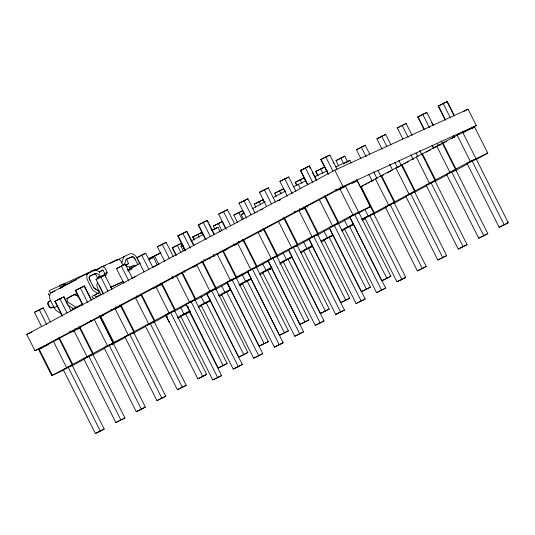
<?xml version="1.0" encoding="UTF-8"?>
<svg xmlns="http://www.w3.org/2000/svg" width="535" height="535" viewBox="0 0 535 535"><rect width="100%" height="100%" fill="white"/><g stroke="black" fill="none" stroke-linecap="round" stroke-linejoin="round"><path stroke-width="0.8" d="M103.817 275.946L104.746 273.619L107.127 272.355L105.315 268.757A3.484 2.715 65.4 0 0 101.389 266.938L93.464 271.158M105.268 277.003L107.127 272.355M257.395 212.181L257.683 211.74M63.324 370.314L51.721 375.623L38.587 349.509L94.307 319.602L103.797 315.035M227.114 249.33L217.21 254.098L100.165 316.693L113.3 342.808L230.344 280.213L247.805 271.987L235.828 278.568M51.721 375.623L107.441 345.717L124.909 337.498L112.21 344.46M104.472 348.392L92.488 354.972M222.761 251.323L339.805 188.728L357.266 180.502L370.401 206.617L358.423 213.197M145.346 326.597L133.362 333.178M186.227 304.803L173.527 311.765M169.622 321.662L169.1 322.137L165.723 315.423M177.5 317.462L190.059 310.768M227.368 282.888L214.669 289.85M197.937 306.568L210.502 299.867M370.401 206.617L352.939 214.843L235.895 277.438L222.339 250.26M221.851 294.905L219.176 296.524M356.745 180.977L357.266 180.502M267.941 261.227L255.957 267.808M262.725 273.111L260.057 274.729M288.378 250.333L277.117 256.532M475.802 159.711L487.78 153.13L474.645 127.016L457.184 135.235L361.105 186.468L360.583 186.936L373.718 213.05L361.68 219.276M259.522 273.753L272.081 267.052M283.162 262.217L279.778 264.21M308.822 239.433L296.123 246.394M303.606 251.316L300.931 252.935M300.396 251.958L312.962 245.257M349.964 217.518L338.695 223.717M344.747 229.401L342.079 231.013M373.718 213.05L470.318 161.349L487.78 153.13M474.124 127.484L474.645 127.016M405.757 196.847L393.78 203.427M426.201 185.946L414.217 192.526M467.343 164.031L454.643 170.993M277.926 200.939L280.173 199.742M105.749 265.413L105.288 265.661M99.757 272.984A3.638 1.719 -2.7 0 0 98.828 271.499L95.451 270.108A2.3 1.444 61.9 0 0 94.514 270.081L88.322 272.917L51.086 292.772A6.935 4.347 61.9 0 0 50.578 300.596L54.175 307.759A6.333 3.966 61.9 0 0 57.245 311.27L61.498 313.911M62.127 287.121L59.853 288.358L60.248 288.218M73.77 280.908L63.284 286.439M88.221 273.378L85.847 274.649L87.232 274.014M110.076 263.508L117.279 259.669A3.484 2.715 65.4 0 1 121.204 261.481L123.017 265.086M118.543 259.508L124.087 256.553M116.971 260.405L119.352 259.141L118.609 259.475A2.3 1.444 61.9 0 0 118.262 259.756M93.21 274.702L95.651 273.358A1.15 0.722 61.9 0 1 96.119 273.372L98.968 274.542A3.638 1.719 -2.7 0 1 99.176 276.789L97.31 277.792M93.344 274.85L96.119 273.372M99.336 271.94L102.941 270.021L105.134 274.395M99.396 271.974L102.967 270.075M100.861 276.675L104.425 274.776M41.563 326.45L34.434 312.273L39.262 309.698L43.261 307.866L50.39 322.043M62 315.55L54.871 301.379L59.86 298.717L63.993 296.825L71.128 310.995M82.818 305.398L75.308 290.478L84.436 285.924L91.565 300.102M103.148 293.635L96.019 279.457L100.841 276.883L104.847 275.05L111.975 289.228M123.96 283.483L116.456 268.563L125.284 264.156L132.412 278.327M144.022 271.84L136.893 257.663L141.721 255.088L145.721 253.256L152.849 267.433M164.833 261.689L157.33 246.762L166.164 242.362L173.293 256.532M185.277 250.788L177.774 235.868L186.896 231.314L194.024 245.491M205.34 239.145L198.211 224.967L203.2 222.306L207.333 220.42L214.461 234.591M226.118 229.007L218.614 214.087L227.442 209.68L234.571 223.857M246.555 218.113L239.051 203.193L247.879 198.786L255.008 212.957M266.617 206.47L259.488 192.292L264.317 189.718L268.316 187.885L275.445 202.063M287.429 196.318L279.925 181.392L288.76 176.991L295.888 191.162M307.498 184.669L300.369 170.498L305.358 167.836L309.491 165.944L316.62 180.121M327.935 173.775L320.806 159.597L325.795 156.936L329.928 155.05L337.057 169.22M38.433 310.44L43.261 307.866M63.993 296.825L54.871 301.379M79.447 288.586L84.436 285.924M100.707 277.257L104.847 275.05M120.455 266.731L125.284 264.156M145.721 253.256L136.893 257.663M166.164 242.362L157.33 246.762M182.616 233.594L186.896 231.314M203.059 222.694L207.333 220.42M227.442 209.68L218.614 214.087M243.05 201.361L247.879 198.786M264.183 190.092L268.316 187.885M288.76 176.991L279.925 181.392M305.217 168.224L309.491 165.944M329.928 155.05L320.806 159.597M125.792 265.159L128.647 263.635L126.474 259.314L131.236 257.141A4.033 2.528 61.9 0 1 135.342 259.689M75.809 293.809L68.52 297.694A3.457 2.688 65.4 0 0 67.236 300.336L67.417 301.272A2.922 1.826 71.6 0 0 67.791 301.907L67.898 302.041A2.882 1.806 61.9 0 0 68.554 302.583L75.642 306.976A2.882 1.806 61.9 0 0 76.712 307.304M54.175 307.759L57.847 305.799M127.404 270.041L140.217 263.207M153.077 267.233L157.35 264.952L153.572 257.449L149.298 259.722L148.763 258.652L160.868 252.68M158.019 254.359L160.868 252.841M127.939 271.111L132.212 268.837L131.67 267.761L135.95 265.808M176.002 255.349L172.25 247.886L181.378 243.338L182.502 245.572M194.192 239.974L192.687 236.992L201.815 232.437L202.939 234.678M214.896 228.953L213.398 225.971L222.226 221.564L225.977 229.027M237.587 222.533L233.835 215.07L242.663 210.67L244.167 213.652M255.777 207.159L254.272 204.176L259.1 201.601L263.1 199.769L264.604 202.752M276.214 196.258L274.709 193.275L279.537 190.701L283.543 188.868L285.041 191.858M296.651 185.364L295.153 182.382L300.142 179.72L304.275 177.827L305.773 180.81M317.843 175.955L315.59 171.481L324.712 166.927L326.591 170.658M338.615 165.823L335.993 160.6L344.821 156.193L347.824 162.165M360.931 158.654L356.43 149.7L361.259 147.125L365.258 145.299L369.765 154.247M382.124 149.252L376.867 138.806L381.696 136.231L385.702 134.399L390.951 144.845M402.935 139.1L397.304 127.905L406.139 123.498L412.144 135.435M424.128 129.691L417.748 117.011L422.737 114.35L426.87 112.457L433.25 125.136M445.314 120.288L438.185 106.111L443.174 103.449L447.307 101.556L454.436 115.734M181.378 243.338L172.25 247.886M201.815 232.437L192.687 236.992M218.086 223.77L222.226 221.564M242.663 210.67L233.835 215.07M263.1 199.769L254.272 204.176M283.543 188.868L274.709 193.275M299.286 180.489L304.275 177.827M321.147 168.826L324.712 166.927M344.821 156.193L335.993 160.6M360.43 147.874L365.258 145.299M381.562 136.606L385.702 134.399M406.139 123.498L397.304 127.905M426.87 112.457L417.748 117.011M447.307 101.556L438.185 106.111M183.211 250.815L180.97 246.361L183.104 245.224M190.935 241.044L203.755 234.21M212.301 230.304L217.999 227.261L220.239 231.715M96.909 296.678A2.882 1.806 61.9 0 1 95.778 296.664L94.916 295.995L94.822 295.099L99.711 292.424L92.033 296.377L92.441 297.594L94.514 298.931M48.578 344.473L34.949 350.713L26.75 334.415L334.77 170.183L468.078 109.187L476.277 125.484L463.009 132.553M131.717 278.621L135.99 276.341M260.839 210.034L262.524 209.132M279.123 200.358L280.808 199.461M463.658 111.541L468.078 109.187M34.949 350.713L342.962 186.481L476.277 125.484M72.058 331.947L75.622 330.048L74.867 328.557M236.437 244.321L234.37 245.425L233.621 243.927M337.986 190.172L341.551 188.273L340.802 186.782M115.226 308.956L116.603 308.22L115.854 306.722M153.344 288.626L156.788 286.787M193.53 267.199L196.378 265.681M217.531 254.399L218.955 253.643M352.445 183.264L356.029 181.358M360.583 187.17L363.532 185.598M365.004 184.809L366.482 184.027M367.953 183.237L369.431 182.455M370.902 181.666L372.373 180.883M381.221 176.169L383.428 174.985M387.113 173.026L391.533 170.665M401.116 165.556L402.587 164.773M404.059 163.984L405.537 163.202M407.008 162.413L408.486 161.63M412.164 159.664L413.642 158.882M426.168 152.201L430.588 149.84M443.114 143.159L446.799 141.2M451.219 138.839L454.168 137.268M373.57 180.302L372.186 181.037L368.809 174.323M434.219 147.961L437.784 146.062M471.977 128.634L473.408 127.865M63.324 369.725L72.158 365.318L104.205 429.037L99.376 431.611L95.377 433.444L63.324 369.725L72.158 365.318M83.768 358.824L92.889 354.27L124.936 417.989L115.814 422.543L83.768 358.824L87.9 356.932M104.205 347.924L113.326 343.376L145.373 407.095L140.384 409.757L136.251 411.649L104.205 347.924L113.326 343.376M124.909 336.91L133.737 332.502L165.79 396.221L156.956 400.628L124.909 336.91L128.908 335.077M145.346 326.009L154.18 321.602L186.227 385.32L177.393 389.727L145.346 326.009L149.352 324.177M165.79 315.108L174.617 310.708L206.664 374.426L197.836 378.834L165.79 315.108L169.12 313.584M186.227 304.214L195.054 299.807L227.101 363.526L222.272 366.101L218.273 367.933L186.227 304.214L195.054 299.807M206.664 293.314L215.786 288.76L247.839 352.485L242.85 355.14L238.71 357.032L206.664 293.314L215.786 288.76M227.101 282.42L236.229 277.866L268.276 341.584L259.147 346.138L227.101 282.42L230.552 280.842M247.504 271.539L256.332 267.132L288.385 330.851L279.551 335.258L247.504 271.539L251.503 269.707M267.941 260.639L276.776 256.232L308.822 319.95L303.994 322.525L299.995 324.357L267.941 260.639L276.776 256.232M288.385 249.738L297.213 245.338L329.259 309.056L320.432 313.463L288.385 249.738L291.715 248.213M308.822 238.844L317.65 234.437L349.696 298.155L344.868 300.73L340.869 302.563L308.822 238.844L317.65 234.437M329.259 227.943L338.381 223.389L370.434 287.114L361.306 291.662L329.259 227.943L332.703 226.365M349.696 217.049L358.824 212.495L390.871 276.214L385.882 278.875L381.749 280.768L349.696 217.049L358.824 212.495M88.616 356.551L92.889 354.27M129.604 334.709L133.737 332.502M150.041 323.809L154.18 321.602M171.855 312.179L174.617 310.708M231.24 280.527L236.229 277.866M252.199 269.339L256.332 267.132M292.384 247.912L297.213 245.338M333.392 226.051L338.381 223.389M71.784 365.993L84.028 359.293M152.368 323.046L167.883 314.654M194.68 300.489L209.024 292.739M317.275 235.119L329.527 228.412M218.38 295.668L230.679 289.321L227.301 282.607M239.085 284.647L251.122 278.421L247.745 271.706M279.959 262.852L291.996 256.626L288.619 249.912M320.839 241.058L332.877 234.832L329.5 228.117M341.276 230.157L353.314 223.931L349.903 217.237M180.703 316.232L189.537 311.831L221.584 375.55L216.755 378.125L212.756 379.95L180.703 316.232L189.537 311.831M201.147 305.338L210.268 300.784L242.315 364.502L237.326 367.164L233.193 369.056L201.147 305.338L210.268 300.784M221.584 294.437L230.705 289.883L262.759 353.608L257.77 356.263L253.63 358.156L221.584 294.437L230.705 289.883M242.288 283.416L251.116 279.016L283.169 342.734L274.335 347.135L242.288 283.416L245.625 281.891M262.725 272.522L271.559 268.115L303.606 331.834L294.778 336.241L262.725 272.522L266.731 270.69M283.169 261.622L291.996 257.215L324.043 320.94L319.214 323.514L315.215 325.34L283.169 261.622L291.996 257.215M303.606 250.728L312.433 246.321L344.48 310.039L335.652 314.446L303.606 250.728L306.943 249.196M360.002 288.619L365.218 298.991L356.089 303.546L324.043 239.827L333.171 235.273L359.252 287.141M344.48 228.926L353.608 224.379L385.655 288.097L376.533 292.652L344.48 228.926L347.931 227.355M364.883 218.046L373.718 213.646L405.764 277.364L400.936 279.939L396.93 281.764L364.883 218.046L373.718 213.646M385.32 207.152L394.155 202.745L426.201 266.463L421.373 269.038L417.374 270.87L385.32 207.152L394.155 202.745M405.764 196.251L414.592 191.844L446.638 255.57L441.81 258.144L437.811 259.97L405.764 196.251L414.592 191.844M426.201 185.357L435.029 180.95L467.075 244.669L458.248 249.076L426.201 185.357L430.2 183.525M446.638 174.457L455.766 169.903L487.813 233.621L482.824 236.283L478.685 238.175L446.638 174.457L455.766 169.903M467.075 163.556L476.204 159.009L508.25 222.727L503.261 225.389L499.128 227.281L467.075 163.556L476.204 159.009M246.294 281.591L251.116 279.016M267.42 270.322L271.559 268.115M308.294 248.528L312.433 246.321M333.171 235.273L324.043 239.827M348.619 227.034L353.608 224.379M430.889 183.157L435.029 180.95M188.447 312.888L190.594 311.745M198.472 307.545L201.407 305.806M239.613 285.623L242.288 284.011L239.386 285.336M269.754 269.56L271.9 268.409M321.368 242.034L324.31 240.295M362.516 220.119L365.184 218.501L361.981 219.965M373.343 214.321L386.718 207.045M434.654 181.626L446.906 174.925M95.377 433.444L104.205 429.037M115.814 422.543L124.936 417.989M136.251 411.649L145.373 407.095M156.956 400.628L165.79 396.221M177.393 389.727L186.227 385.32M197.836 378.834L206.664 374.426M218.273 367.933L227.101 363.526M238.71 357.032L247.839 352.485M259.147 346.138L268.276 341.584M279.551 335.258L288.385 330.851M299.995 324.357L308.822 319.95M320.432 313.463L329.259 309.056M340.869 302.563L349.696 298.155M361.306 291.662L370.434 287.114M381.749 280.768L390.871 276.214M212.756 379.95L221.584 375.55M233.193 369.056L242.315 364.502M253.63 358.156L262.759 353.608M274.335 347.135L283.169 342.734M294.778 336.241L303.606 331.834M315.215 325.34L324.043 320.94M335.652 314.446L344.48 310.039M356.089 303.546L365.218 298.991M376.533 292.652L385.655 288.097M396.93 281.764L405.764 277.364M417.374 270.87L426.201 266.463M437.811 259.97L446.638 255.57M458.248 249.076L467.075 244.669M478.685 238.175L487.813 233.621M499.128 227.281L508.25 222.727M243.285 218.822L241.171 214.615L244.1 213.064M252.145 208.777L265.307 201.775M273.352 197.495L285.784 190.881M293.1 186.989L305.706 180.803M343.303 163.884L349.89 160.38L351.294 163.182M100.179 267.981L97.53 269.393A2.3 1.792 65.4 0 1 98.213 269.225M53.821 306.809L51.975 307.725A2.3 2.254 55 0 1 48.919 306.669L47.882 304.616A2.3 2.254 55 0 1 48.872 301.553L50.497 300.75M50.578 300.596L49.447 301.151A2.3 2.254 55 0 0 48.458 304.214L49.494 306.267A2.3 2.254 55 0 0 52.55 307.324L53.681 306.762M62.742 286.7L61.017 287.603L62.996 286.753M102.747 266.684L105.629 265.353M314.694 176.65L327.42 170.765M335.659 166.953L349.89 160.38M300.369 170.498L304.502 168.605M259.488 192.292L263.487 190.46M376.867 138.806L380.873 136.973M239.051 203.193L242.388 201.662M356.43 149.7L359.767 148.175M60.187 285.623L49.581 290.478A2.3 1.083 17 0 0 50.063 292.157L51.086 292.772L54.837 291.053M61.706 284.928L88.984 272.449A2.3 1.083 17 0 1 90.435 272.342M101.389 266.938L117.279 259.669M61.632 286.339L66.226 284.232L65.283 284.085A2.3 0.662 -2.7 0 0 62.08 284.393L60.114 285.295A2.3 0.662 -2.7 0 0 60.689 286.192L61.632 286.339L61.679 287.355M74.425 280.608L76.398 279.705M198.211 224.967L202.344 223.075M315.59 171.481L319.723 169.588M95.651 273.358L89.873 276L89.171 276.856A2.929 1.832 61.9 0 0 89.78 279.838L93.384 287.001A2.882 1.806 61.9 0 0 94.775 288.599L99.202 291.341M177.774 235.868L181.907 233.976M295.153 182.382L298.597 180.803M116.456 268.563L119.786 267.032M104.445 274.709L97.517 277.879L95.35 273.559L90.589 275.739A4.033 2.528 61.9 0 0 90.101 280.387M125.183 265.22L128.647 263.635M96.019 279.457L100.018 277.625M213.398 225.971L217.397 224.138M75.308 290.478L78.759 288.9M129.416 267.4L130.854 266.738A6.333 3.966 61.9 0 1 131.884 266.504M148.763 258.652L153.037 256.7M154.461 256.044L157.31 254.74M211.586 230.197L217.999 227.261M34.434 312.273L37.771 310.748M128.112 269.821L130.961 268.516M180.97 246.361L182.395 245.712M110.645 287.195L123.284 281.41M110.498 287.442L123.137 281.657M82.377 304.094L71.944 309.37L75.957 307.572M342.239 187.959L345.001 186.695M441.248 144.423L438.493 145.68L437.369 143.447M26.75 334.415L32.053 331.994M301.847 209.546L303.847 208.63M398.12 167.261L400.127 166.345M259.635 231.949L261.635 231.033M157.477 286.419L161.483 284.593L160.734 283.095M139.04 296.403L137.04 297.32L136.291 295.828M117.272 307.913L119.272 306.996M76.311 329.734L79.066 328.47M38.587 349.509L42.211 347.85M177.801 318.151L180.703 316.827M241.171 214.615L244.174 213.251M97.317 296.363L96.868 296.55L100.754 294.431L97.912 288.773A6.333 3.966 61.9 0 1 97.838 282.085M125.959 265.989L129.637 267.119L133.228 265.474A6.333 3.966 61.9 0 1 136.017 265.634M99.737 291.622L94.802 288.566A2.882 1.806 61.9 0 1 93.404 286.967M97.591 293.347L94.481 291.421A6.333 3.966 61.9 0 1 92.522 289.636L92.274 289.308A6.333 3.966 61.9 0 1 91.411 287.904L87.814 280.741A6.935 4.347 61.9 0 1 88.322 272.917M68.259 305.398L73.93 308.916M462.32 131.403L463.069 132.894M462.775 132.446L475.909 158.561M447.013 101.704L454.141 115.881M443.174 103.449L450.303 117.626M458.181 133.295L458.93 134.787M472.064 160.901L504.117 224.62M457.184 135.235L470.318 161.349M438.479 105.963L445.234 119.392M453.486 135.803L454.235 137.294M453.192 135.95L453.941 137.441M442.86 142.872L455.994 168.986M441.128 140.805L455.472 169.461M431.451 122.301L432.955 125.284M422.737 114.35L429.491 127.778M451.627 171.795L483.673 235.514M436.747 146.135L449.881 172.25M418.042 116.864L424.422 129.544M432.3 145.212L433.798 148.195M432.006 145.359L433.504 148.342M422.423 153.772L435.557 179.887M421.901 154.24L435.035 180.355M419.647 150.355L421.894 154.836M402.133 125.33L408.138 137.268M416.016 152.936L417.895 156.668M431.029 182.783L463.076 246.501M416.304 157.036L429.438 183.151M410.813 154.762L413.067 159.243M401.986 164.673L415.12 190.788M401.457 165.141L414.592 191.256M398.829 160.513L401.457 165.73M381.696 136.231L386.952 146.677M394.83 162.339L397.458 167.562M410.592 193.677L442.639 257.395M395.867 167.93L409.001 194.044M389.627 164.171L392.63 170.137M381.542 175.567L394.676 201.682M381.02 176.042L394.155 202.156M378.018 170.665L381.02 176.63M361.259 147.125L366.134 156.829M373.637 171.748L377.014 178.463M390.149 204.577L422.202 268.296M375.43 178.83L388.564 204.945M361.105 186.468L374.239 212.582M356.45 179.319L360.202 186.782M340.822 158.026L343.818 163.991M369.712 215.471L401.758 279.196M364.75 209.125L368.127 215.839M345.396 185.933L358.53 212.047M333.011 161.904L333.76 163.402M334.77 170.183L342.962 186.481M325.795 156.936L332.924 171.113M354.685 214.388L386.738 278.106M339.805 188.728L352.939 214.843M321.1 159.45L328.604 174.37M336.107 189.296L336.856 190.788M335.813 189.437L336.562 190.935M320.579 168.819L322.832 173.3M349.469 226.272L381.522 289.99M344.346 220.005L347.723 226.72M315.884 171.334L318.138 175.808M325.481 196.365L338.615 222.48M324.498 195.783L325.247 197.275M324.959 196.833L338.093 222.948M309.197 166.091L310.32 168.331M312.199 172.063L314.072 175.788M314.827 177.279L316.325 180.268M305.358 167.836L312.861 182.756M334.248 225.282L366.294 289.007M319.362 199.622L332.496 225.737M300.663 170.351L307.792 184.522M300.142 179.72L302.014 183.451M329.032 237.165L361.078 300.884M323.902 230.906L327.286 237.62M298.216 184.267L300.329 188.467M295.447 182.234L296.945 185.217M306.782 205.507L307.531 206.998M305.044 207.259L318.178 233.374M304.515 207.734L317.65 233.849M303.766 206.831L304.515 208.322M284.754 178.817L292.257 193.744M299.767 208.663L300.516 210.155M313.65 236.269L345.697 299.988M298.925 210.522L312.059 236.637M309.056 239.011L312.44 245.725M294.939 211.238L295.688 212.729M294.798 211.251L295.547 212.743M279.537 190.701L281.042 193.683M308.434 248.153L340.481 311.872M303.465 241.8L306.843 248.521M284.6 218.16L297.734 244.274M284.078 218.628L297.213 244.742M283.329 217.725L284.078 219.223M264.317 189.718L271.446 203.895M293.213 247.163L325.26 310.888M278.488 221.416L291.622 247.531M259.1 201.601L260.605 204.584M287.997 259.047L320.044 322.765M283.028 252.701L286.406 259.415M264.163 229.054L277.297 255.168M263.641 229.528L276.776 255.643M262.886 228.626L263.641 230.117M243.88 200.618L251.009 214.789M272.77 258.064L304.816 321.782M258.051 232.317L271.185 258.432M268.557 261.555L271.559 267.527M238.663 212.495L242.415 219.959M267.553 269.948L299.607 333.666M262.966 264.343L265.969 270.315M243.726 239.954L256.86 266.069M243.204 240.422L256.339 266.537M242.449 239.526L243.198 241.017M223.443 211.512L230.572 225.69M238.449 241.352L239.198 242.85M252.333 268.965L284.379 332.683M237.607 243.218L250.741 269.332M218.226 223.396L221.978 230.859M247.116 280.842L279.163 344.567M242.148 274.495L245.532 281.209M223.289 250.855L236.423 276.969M207.413 221.309L208.162 222.801M208.917 224.292L214.167 234.738M203.2 222.306L210.329 236.483M232.09 279.758L264.136 343.477M217.21 254.098L230.344 280.213M198.505 224.82L206.008 239.74M213.512 254.667L214.261 256.158M213.218 254.807L213.967 256.305M227.041 282.727L230.418 289.442M201.521 232.585L202.27 234.076M197.676 234.33L199.18 237.313M209.312 257.455L210.061 258.947M226.572 291.776L258.619 355.501M221.818 286.265L224.82 292.23M192.981 236.845L194.486 239.827M203.949 259.368L204.698 260.866M202.885 261.735L216.02 287.85M201.902 261.154L202.651 262.645M202.364 262.203L215.498 288.318M186.601 231.461L193.73 245.639M182.763 233.207L190.266 248.126M211.653 290.652L243.699 354.377M196.766 264.992L209.901 291.107M178.068 235.721L185.197 249.892M182.93 246.675L184.99 250.768M206.597 293.621L209.974 300.342M181.084 243.485L181.833 244.976M177.239 245.231L180.99 252.687M206.135 302.676L238.182 366.395M201.006 296.417L204.383 303.131M172.544 247.738L176.296 255.202M184.18 270.87L184.929 272.362M182.448 272.629L195.583 298.744M181.92 273.104L195.054 299.219M181.171 272.201L181.92 273.693M162.158 244.187L169.287 258.365M177.172 274.034L177.921 275.525M191.055 301.64L223.102 365.358M176.329 275.893L189.464 302.007M187.812 306.287L188.561 307.786M172.344 276.608L173.093 278.1M186.16 304.522L189.537 311.236M171.902 276.762L172.651 278.253M185.531 313.657L217.584 377.382M180.569 307.311L183.946 314.025M154.454 255.616L158.935 264.524M162.005 283.53L175.139 309.645M161.483 283.998L174.617 310.113M141.721 255.088L148.85 269.265M170.611 312.534L202.665 376.259M155.892 286.787L169.027 312.901M166.994 316.439L167.749 317.937M139.943 263.936L137.06 258.204A6.935 4.347 61.9 0 0 130.346 253.684L124.153 256.519A2.3 1.444 61.9 0 0 123.585 257.235L122.615 260.612A3.638 1.538 -50.1 0 1 121.144 263.019M137.976 264.838L135.094 259.107A2.929 1.832 61.9 0 0 133.034 256.787L131.898 256.773L126.12 259.415A1.15 0.722 61.9 0 0 125.839 259.776L125.016 262.625A3.638 1.538 -50.1 0 1 123.545 265.032M141.568 294.424L154.702 320.539M141.046 294.899L154.18 321.013M140.29 293.996L141.046 295.487M121.284 265.989L128.788 280.908M150.174 323.434L182.221 387.153M135.455 297.687L148.59 323.802M121.131 305.325L134.265 331.439M120.609 305.793L133.743 331.907M119.853 304.897L120.602 306.388M100.841 276.883L107.976 291.06M129.737 334.335L161.784 398.053M98.707 275.993L99.43 277.438M115.012 308.588L128.146 334.703M111.026 309.297L111.775 310.795M100.694 316.225L113.828 342.34M99.443 315.77L113.032 342.928M84.142 286.071L90.896 299.5M80.297 287.817L87.807 302.736M109.194 345.269L141.24 408.987M94.307 319.602L107.441 345.717M75.602 290.331L82.731 304.509M90.616 320.171L91.365 321.662M79.982 327.239L93.117 353.354M79.006 326.664L79.755 328.156M79.461 327.714L92.595 353.829M64.08 297.714L67.457 304.428M59.86 298.717L66.989 312.888M88.756 356.163L120.803 419.881M73.87 330.503L87.004 356.618M55.165 301.232L62.669 316.152M70.172 331.071L70.928 332.563M69.878 331.218L70.633 332.71M59.545 338.14L72.68 364.255M59.024 338.608L72.158 364.723M58.275 337.712L59.024 339.203M39.262 309.698L46.766 324.618M68.152 367.15L100.206 430.869M53.433 341.404L66.567 367.518M39.108 349.041L52.243 375.155M76.371 295.527A2.3 1.792 65.4 0 1 74.947 295.521M103.449 294.003A3.457 2.688 65.4 0 0 103.128 293.16L100.286 287.502A6.333 3.966 61.9 0 1 99.945 286.753M96.474 269.814A2.3 0.662 -2.7 0 0 93.271 270.121L91.304 271.018A2.3 0.662 -2.7 0 0 91.88 271.92M50.029 295.501A6.828 5.317 65.4 0 1 49.173 295.073A2.3 1.083 17 0 1 48.411 293.581M99.67 285.984A6.333 3.966 61.9 0 1 99.47 285.215M80.003 298.784A6.333 3.966 61.9 0 1 77.856 296.537L76.672 295.153A3.457 2.688 65.4 0 0 73.837 294.711L66.547 298.597A3.457 2.688 65.4 0 0 65.323 300.396M67.965 305.204A6.333 3.966 61.9 0 1 67.671 304.983M88.964 273.037A2.3 1.444 61.9 0 1 89.104 272.99"/></g></svg>
